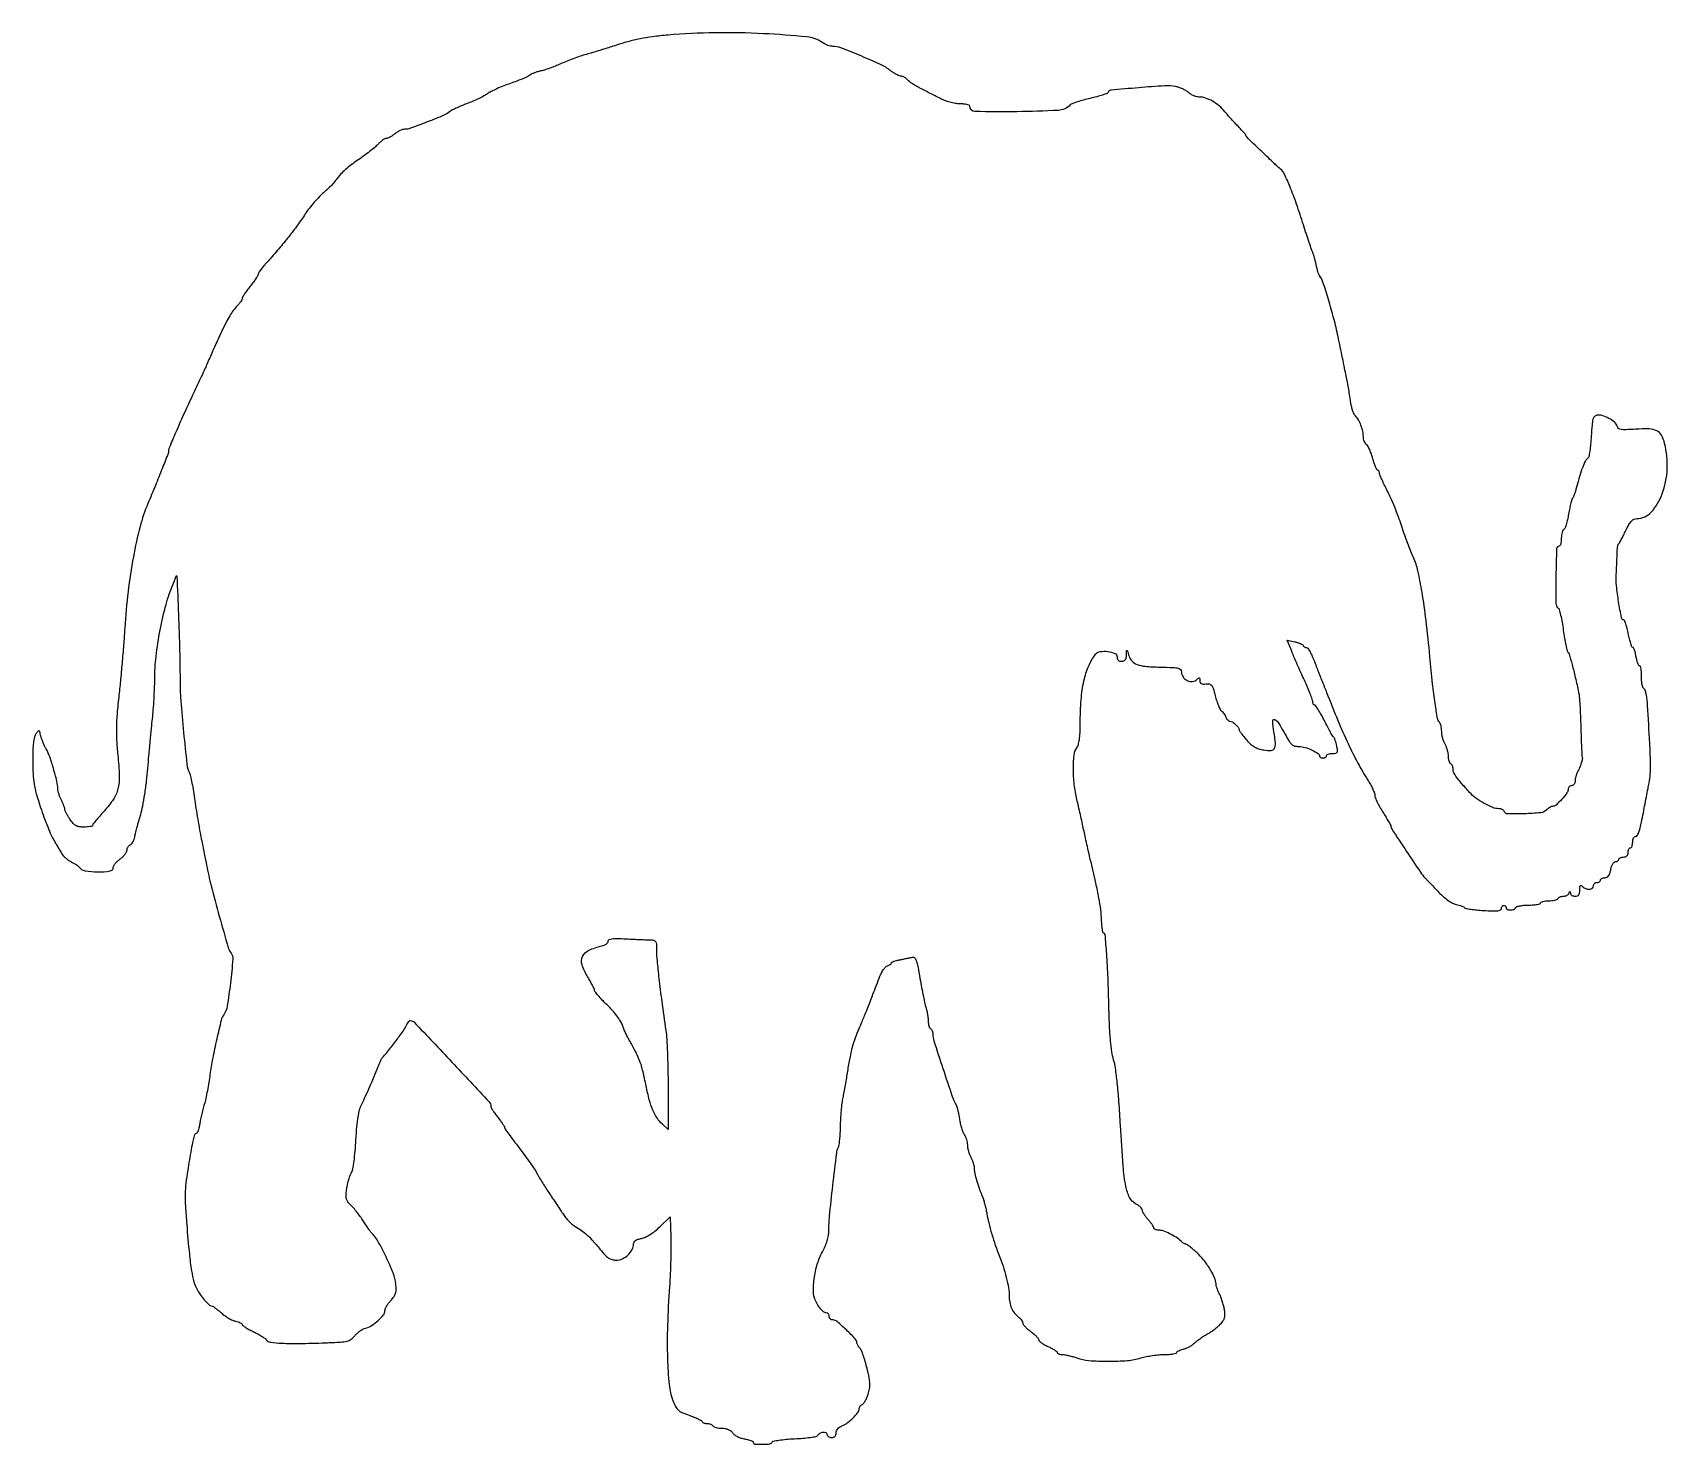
# Model space of a CAD drawing. Extents: x 0 to 710, y 0 to 613.
import ezdxf

# ---------------------------------------------------------------- set-up
doc = ezdxf.new("R2010")
doc.units = 0

msp = doc.modelspace()

# ---------------------------------------------------------------- linework, layer by layer
for points in [[(276, 611.901791, 0.009911), (269.235176, 611.180273, 0.018548), (263.804635, 610.286224, 0.018615), (258.468085, 608.994483, 0.010063), (252, 607.030192, -0.003128), (249.461836, 606.220761, -0.001731), (246.353125, 605.262561, -0.001726), (243.196566, 604.313458, -0.002779), (240.5, 603.529086, 0.01164), (237.822421, 602.6985, 0.00727), (234.724933, 601.60765, 0.007295), (231.70212, 600.443068, 0.01315), (229.26573, 599.388113, -0.012256), (227.0223, 598.411942, -0.01042), (224.609718, 597.489863, -0.010551), (222.377644, 596.742429, -0.028949), (220.76573, 596.340883, 0.024325), (219.405404, 596.015333, 0.02123), (218.018683, 595.546547, 0.021778), (216.800752, 595.014306, 0.057335), (216, 594.500951, -0.062497), (215.030685, 593.893512, -0.008942), (212.884375, 592.94253, -0.010045), (210.290063, 591.909008, -0.008423), (207.5, 590.91523, 0.012515), (204.6, 589.855473, 0.011525), (201.675, 588.624194, 0.011606), (199.1193, 587.406324, 0.036967), (197.5, 586.431683, -0.03029), (195.93869, 585.463342, -0.011016), (193.61875, 584.277419, -0.010876), (191.017122, 583.088112, -0.012759), (188.5, 582.07834, 0.009766), (186.092914, 581.129398, 0.011035), (183.821875, 580.123045, 0.010329), (181.933101, 579.18761, 0.057739), (181, 578.5549, -0.079868), (178.583425, 577.06726, -0.005956), (171.378595, 574.185373, -0.005667), (164.081128, 571.461424, -0.086697), (161.439989, 571, 0.083998), (160.642671, 570.865103, 0.028076), (159.545779, 570.4125, 0.027029), (158.365636, 569.76545, 0.027745), (157.272871, 569, -0.020694), (156.212073, 568.234434, -0.022992), (155.127362, 567.5875, -0.023138), (154.160083, 567.12557, -0.100149), (153.539455, 567, 0.128892), (152.927757, 566.83965, 0.027048), (151.986291, 566.24041, 0.026685), (150.939823, 565.404052, 0.022505), (149.924314, 564.414161, -0.03053), (148.56791, 563.13375, -0.00861), (146.302767, 561.308279, -0.008645), (143.666314, 559.329638, -0.009024), (141, 557.472124, 0.016641), (138.364885, 555.576085, 0.015928), (135.821875, 553.48219, 0.01609), (133.698325, 551.492479, 0.053589), (132.5, 550.006588, -0.031793), (131.443779, 548.573552, -0.013858), (129.873068, 546.805784, -0.013648), (128.095163, 545.013781, -0.017707), (126.365763, 543.476535, 0.028229), (124.510157, 541.755895, 0.013674), (122.328526, 539.363393, 0.013514), (120.185748, 536.740309, 0.018925), (118.427504, 534.277909, -0.011836), (115.048294, 529.400629, -0.009628), (111.207027, 524.335458, -0.009094), (106.935564, 519.120624, -0.007825), (102.261649, 513.792841, 0.00887), (100.628979, 511.923903, 0.012644), (99.251859, 510.203415, 0.008627), (98.174804, 508.733811, 0.155026), (98, 508.183572, -0.137183), (97.846402, 507.634276, -0.009414), (96.974726, 506.256679, -0.012875), (95.846697, 504.63834, -0.00929), (94.509706, 502.890731, 0.009503), (93.172053, 501.140713, 0.013066), (92.041835, 499.51496, 0.009747), (91.170273, 498.130557, 0.13379), (91.009706, 497.564451, -0.123496), (90.879181, 497.066025, -0.02192), (90.374491, 496.234862, -0.02254), (89.680572, 495.292291, -0.018629), (88.860903, 494.351938, 0.026211), (87.112672, 492.283841, 0.025828), (85.581192, 490.034313, 0.019666), (83.979762, 487.149391, 0.007438), (81.963264, 483.001969, 0.001748), (80.541284, 479.935306, 0.002456), (79.295365, 477.188046, 0.001726), (77.789639, 473.792706, 0.000434), (75.360215, 468.25, -0.004331), (74.457101, 466.232472, -0.001086), (72.948453, 462.957812, -0.001109), (71.206823, 459.220703, -0.001117), (69.452637, 455.5, 0.003846), (65.553504, 447.111368, 0.005146), (62.153656, 439.438841, 0.00228), (59.301098, 432.734297, 0.099756), (59, 431.240136, -0.093083), (58.811915, 430.238586, -0.000974), (56.212756, 423.600698, -0.003255), (53.277603, 416.287536, -0.002658), (50.044626, 408.5, 0.036157), (46.659533, 398.504209, 0.017585), (43.728446, 385.339947, 0.016233), (41.435436, 370.315708, 0.014231), (39.999729, 354.5, -0.003964), (39.548103, 348.058527, -0.002199), (38.90021, 340.20625, -0.002192), (38.174199, 332.259364, -0.003536), (37.478504, 325.5, 0.006056), (36.661044, 317.144308, 0.016553), (36.350747, 311.217532, 0.01928), (36.455309, 305.814826, 0.011161), (36.976022, 299.338376, -0.01695), (37.606487, 290.169665, -0.06857), (37.036383, 284.608927, -0.087422), (35.063327, 280.112339, -0.038294), (31.036406, 274.971049, 0.006223), (29.117194, 272.820208, 0.009263), (27.496704, 270.886808, 0.004949), (26.184207, 269.227266, 0.161043), (26.015428, 268.75, -0.317896), (25.799732, 268.45796, -0.031059), (24.902969, 268.22232, -0.030356), (23.688484, 268.05839, -0.018826), (22.25, 268.006833, -0.035778), (20.197431, 268.157654, -0.090115), (18.782097, 268.633944, -0.086375), (17.58963, 269.591724, -0.031031), (16.25, 271.318713, -0.013869), (15.388518, 272.662828, -0.016897), (14.660937, 273.968335, -0.015547), (14.126414, 275.093323, -0.103484), (14, 275.697573, 0.075758), (13.910248, 276.286532, 0.015027), (13.561185, 277.297344, 0.015594), (13.078028, 278.460341, 0.01395), (12.506161, 279.635693, -0.023256), (11.929582, 280.87901, -0.019457), (11.432394, 282.24611, -0.019897), (11.07598, 283.53336, -0.049648), (10.948515, 284.5, 0.051359), (10.485024, 287.924682, 0.011731), (8.976502, 293.581444, 0.011212), (7.216172, 299.143868, 0.060251), (5.839056, 302, -0.027371), (5.174773, 303.174031, -0.015944), (4.502503, 304.64652, -0.015912), (3.9215, 306.168885, -0.02583), (3.537473, 307.498792, 0.008164), (3.060403, 309.400466, 0.214517), (2.735373, 309.798518, 0.346552), (2.326345, 309.713991, 0.017112), (1.418505, 308.557662, 0.099666), (0.762704, 307.137834, 0.028647), (0.335001, 304.743149, 0.021488), (0.077931, 301.389028, 0.008381), (0, 296.740189, 0.012206), (0.140247, 290.99612, 0.029701), (0.597666, 286.785334, 0.028108), (1.567408, 282.524684, 0.009938), (3.416865, 276.543141, 0.008096), (4.896242, 272.306329, 0.008038), (6.515385, 268.109457, 0.007926), (8.047765, 264.486348, 0.030804), (9.166865, 262.323938, -0.001242), (10.140702, 260.687009, -0.001131), (11.137409, 258.993399, -0.001131), (12.021631, 257.475259, -0.003664), (12.598783, 256.462116, 0.059684), (13.224761, 255.603055, 0.027111), (14.227032, 254.635747, 0.026375), (15.407468, 253.718276, 0.032709), (16.598783, 253, -0.01174), (17.751343, 252.369376, -0.013657), (18.815296, 251.714945, -0.012702), (19.681538, 251.117013, -0.07581), (20.070309, 250.731729, 0.192051), (22.755163, 249.075486, 0.041097), (28.316235, 248.567395, 0.041429), (33.598992, 248.958207, 0.36904), (35, 250.597871, -0.14253), (35.192363, 251.258978, -0.033487), (35.88125, 252.197374, -0.031848), (36.851633, 253.210447, -0.026657), (38, 254.158121, 0.03361), (39.148055, 255.13266, 0.036743), (40.11875, 256.225411, 0.039617), (40.796284, 257.273966, 0.124253), (41, 258.08107, -0.073919), (41.102748, 258.772281, -0.064297), (41.403861, 259.440168, -0.066863), (41.849181, 259.984703, -0.096639), (42.374846, 260.3136, 0.12515), (42.941363, 260.714132, 0.046635), (43.506546, 261.517341, 0.042547), (43.985857, 262.549001, 0.03974), (44.296808, 263.670589, -0.013884), (44.637386, 265.202414, -0.003326), (45.290125, 267.725111, -0.003415), (46.078914, 270.612528, -0.003376), (46.910018, 273.5, 0.024539), (47.776254, 277.07161, 0.008664), (48.675566, 282.2625, 0.008576), (49.468271, 288.009571, 0.009965), (50.019074, 293.5, -0.001823), (50.489282, 299.104474, -0.001417), (51.040306, 305.198019, -0.001432), (51.586474, 310.876924, -0.003468), (52.031019, 315.067725, 0.008807), (52.402601, 318.967175, 0.005212), (52.715362, 323.630621, 0.005214), (52.930511, 328.292813, 0.008922), (53, 332.186735, -0.029239), (53.582712, 342.142981, -0.018595), (55.365383, 353.619025, -0.018691), (57.950746, 364.727313, -0.034287), (61.000745, 373.5, 0.008277), (61.357093, 374.375383, 0.006154), (61.722529, 375.352969, 0.006222), (62.04451, 376.283933, 0.013986), (62.260035, 376.999469, -0.857165), (62.635626, 376.957577, -0.000856), (63.306137, 360.504447, -0.002955), (63.835639, 344.51671, -0.006972), (63.9937, 332.589693, 0.018393), (64.344102, 322.884609, 0.00665), (65.531658, 309.137366, 0.003574), (67.00998, 295.324335, 0.081455), (68.09445, 291.5, -0.055274), (68.534039, 290.210031, -0.006095), (69.172858, 287.15, -0.007379), (69.837156, 283.475591, -0.005906), (70.447315, 279.5, 0.003992), (71.101867, 275.123474, 0.002849), (71.901615, 270.234375, 0.002876), (72.717498, 265.581695, 0.006146), (73.412411, 262, -0.000544), (74.048222, 258.908594, -0.000547), (74.676056, 255.821875, -0.000533), (75.21756, 253.129841, -0.002201), (75.53614, 251.5, 0.015577), (77.543527, 242.514007, 0.005049), (81.058817, 229.354348, 0.001837), (84.920684, 215.656649, 0.10345), (86.14721, 213.327183, -0.197224), (86.952412, 210.736678, -0.007253), (85.879159, 200.312207, -0.009811), (84.482947, 190.16373, -0.115661), (82.991326, 186.5, 0.092849), (81.890827, 184.111581, 0.004935), (79.918316, 175.935592, 0.008606), (78.113924, 167.45549, 0.016583), (77.012731, 160.600414, -0.008754), (76.522206, 157.208523, -0.006781), (75.873481, 153.532783, -0.006862), (75.174286, 150.118183, -0.016367), (74.537805, 147.609083, 0.007677), (73.930602, 145.378748, 0.00571), (73.326366, 142.899231, 0.005773), (72.810043, 140.546868, 0.013), (72.485813, 138.75, -0.020597), (72.203928, 137.313063, -0.031643), (71.831604, 136.101562, -0.032708), (71.428779, 135.215803, -0.276377), (71.068186, 135, 0.320862), (70.3704, 134.500823, 0.02467), (69.697086, 132.155141, 0.014506), (68.841031, 127.957684, 0.001912), (67.318562, 119, 0.013351), (66.538834, 113.378709, 0.023309), (66.235644, 108.686165, 0.019029), (66.342468, 103.383104, 0.006053), (66.89757, 95.5, 0.003355), (68.05112, 82.589834, 0.016363), (68.991827, 75.312191, 0.029159), (70.054504, 70.550419, 0.058546), (71.534011, 67, 0.028687), (73.143938, 64.483571, 0.0293), (75.020847, 62.186563, 0.027273), (76.820368, 60.432543, 0.181469), (77.972901, 60, -0.151535), (78.376887, 59.874687, -0.00932), (79.41354, 59.134294, -0.013166), (80.627657, 58.18191, -0.009331), (81.940732, 57.052914, 0.028147), (83.415696, 55.87825, 0.022826), (85.117781, 54.785776, 0.023396), (86.784078, 53.922104, 0.053854), (88.120841, 53.473459, -0.025234), (89.223706, 53.172193, -0.036872), (90.154247, 52.788788, -0.040914), (90.819906, 52.384032, -0.240136), (91, 52.030672, 0.239266), (91.213001, 51.61104, 0.015201), (92.386106, 50.806767, 0.019652), (93.910578, 49.910905, 0.013147), (95.718659, 49.002222, -0.014546), (97.600766, 48.049733, -0.016262), (99.354169, 47.022131, -0.015726), (100.783904, 46.056378, -0.07843), (101.468659, 45.37617, 0.205442), (103.208215, 44.349069, 0.019613), (108.228696, 43.901606, 0.016847), (115.705391, 43.782118, 0.004972), (127.160037, 44.098989, 0.004768), (133.760783, 44.410349, 0.044422), (136.579266, 44.823228, 0.098959), (138.326534, 45.627772, 0.069016), (139.894221, 47.137622, -0.041091), (140.875885, 48.194521, -0.03102), (142.110393, 49.189009, -0.031738), (143.39658, 49.982285, -0.060899), (144.526005, 50.417171, 0.080652), (147.14584, 51.546066, 0.040873), (150.013687, 53.724025, 0.039259), (152.342822, 56.169181, 0.172332), (153, 58.019275, -0.101935), (153.172566, 58.856936, -0.029714), (153.766915, 60.039419, -0.028523), (154.611558, 61.322487, -0.027054), (155.610773, 62.525025, 0.033231), (156.958242, 64.188014, 0.080409), (157.649914, 65.60516, 0.075215), (157.884014, 67.225989, 0.026389), (157.743817, 69.580491, 0.065007), (156.552693, 74.404546, 0.018748), (153.489007, 81.465201, 0.018457), (149.924221, 88.249542, 0.070885), (147, 92, -0.048612), (146.682137, 92.372347, -0.002505), (145.78238, 93.675, -0.003964), (144.731208, 95.239783, -0.002865), (143.583324, 97, 0.013103), (142.292942, 98.892866, 0.010558), (140.811345, 100.85945, 0.010706), (139.365159, 102.618163, 0.026768), (138.216272, 103.819405, -0.039124), (136.912177, 105.252108, -0.098335), (136.282815, 106.509112, -0.080693), (136.115966, 108.060789, -0.020577), (136.356821, 110.586639, -0.019454), (136.693536, 112.489727, -0.015104), (137.202139, 114.530668, -0.015353), (137.793277, 116.407474, -0.035279), (138.378405, 117.767234, 0.071574), (138.994273, 119.542114, 0.012854), (139.572132, 123.004281, 0.01287), (140.066528, 127.324696, 0.008765), (140.415793, 132.258765, -0.007748), (140.811481, 138.01477, -0.019251), (141.327948, 142.205258, -0.026174), (142.010976, 145.356263, -0.050745), (142.935091, 147.758765, 0.008959), (144.588084, 151.174742, 0.005158), (146.462266, 155.344077, 0.005014), (148.345451, 159.77217, 0.005917), (150.035314, 164, -0.008343), (150.593431, 165.376914, -0.010819), (151.153107, 166.61875, -0.008685), (151.658622, 167.632864, -0.09006), (151.943226, 168, 0.042912), (153.717195, 169.891673, 0.005398), (157.145799, 174.339313, 0.005712), (160.469427, 178.854814, 0.037581), (161.931223, 181.25, -0.018723), (162.520809, 182.303349, -0.026298), (163.129293, 183.192187, -0.024885), (163.685115, 183.848549, -0.207501), (164.034342, 184, -0.206182), (165.755673, 183.258672, -0.000674), (182.051177, 165.979877, -0.000715), (198.261291, 148.695663, -0.190223), (199, 146.824235, 0.126077), (199.153795, 146.224006, 0.01367), (199.88125, 144.97959, 0.016074), (200.851107, 143.526319, 0.012307), (202, 142, -0.008071), (203.149305, 140.499753, -0.011449), (204.11875, 139.1264, -0.007669), (204.87877, 137.9573, -0.141203), (205, 137.536583, 0.153541), (205.14488, 137.075909, 0.002137), (206.849187, 134.656416, 0.005754), (208.882377, 131.864678, 0.003729), (211.295106, 128.680487, -0.004791), (213.796109, 125.365188, -0.005596), (216.104926, 122.168643, -0.004985), (217.998316, 119.426843, -0.033596), (218.829024, 118, 0.017798), (219.542984, 116.679493, 0.004529), (220.795534, 114.591356, 0.004611), (222.270381, 112.231508, 0.004655), (223.783918, 109.906745, 0.000019), (225.407257, 107.463576, 0.000014), (227.214614, 104.743835, 0.000014), (228.930478, 102.162079, 0.00003), (230.244556, 100.18524, 0.025465), (231.497476, 98.494133, 0.021151), (232.992311, 96.826652, 0.021667), (234.495055, 95.41454, 0.052598), (235.744556, 94.548867, -0.028975), (238.403, 92.886892, -0.03199), (240.760267, 90.978271, -0.025488), (243.248618, 88.438944, -0.010384), (246.378071, 84.75, 0.01608), (248.548486, 82.249842, 0.059724), (250.135466, 80.901116, 0.086107), (251.67061, 80.227821, 0.060457), (253.547882, 80, 0.110213), (256.144105, 80.579314, 0.079346), (258.607215, 82.255183, 0.080863), (260.385298, 84.576651, 0.123686), (261, 87.023568, -0.131995), (261.220187, 87.843108, -0.109749), (261.833025, 88.509484, -0.075088), (262.889983, 89.031455, -0.030852), (264.444047, 89.423525, 0.062117), (266.174065, 89.976784, 0.032382), (268.166056, 91.060719, 0.028994), (270.276154, 92.57049, 0.023034), (272.373573, 94.429019), (276.859052, 98.788406), (277.179526, 90.144203, -0.011282), (277.240709, 85.923311, -0.004684), (277.141263, 80.220485, -0.004631), (276.920789, 74.110079, -0.005963), (276.599241, 68.5, 0.009347), (275.744885, 51.59173, 0.015376), (275.729944, 37.272976, 0.017176), (276.458046, 25.921507, 0.06597), (278.068732, 19.04712, 0.027286), (279.230664, 16.42028, 0.090782), (280.37146, 14.926108, 0.081033), (282.03862, 13.843509, 0.018994), (285.145076, 12.616294, -0.011585), (287.220743, 11.831641, -0.016435), (289.024908, 11.031453, -0.012482), (290.459944, 10.292936, -0.177641), (290.833333, 9.866294, 0.149795), (291.093785, 9.53394, 0.058114), (291.614435, 9.254474, 0.050731), (292.288918, 9.064059, 0.043472), (293.024316, 9, -0.04887), (293.780745, 8.92589, -0.047176), (294.517829, 8.70625, -0.050954), (295.129387, 8.383416, -0.107838), (295.5, 8, 0.154201), (295.948198, 7.613802, 0.03761), (296.882427, 7.29375, 0.03501), (298.06017, 7.073497, 0.028729), (299.338258, 7, -0.04426), (300.812546, 6.869241, -0.057979), (302.106354, 6.479274, -0.06338), (303.183818, 5.840467, -0.071249), (304.019131, 4.973458, 0.08168), (304.849689, 4.146419, 0.038509), (306.149019, 3.361731, 0.036551), (307.681533, 2.725963, 0.040424), (309.23989, 2.345649, -0.02126), (310.68064, 2.051978, -0.032482), (311.895468, 1.664799, -0.034059), (312.780404, 1.246494, -0.271688), (313, 0.872192, 0.39003), (313.679783, 0.133311, 0.024075), (316.928638, 0.019146, 0.024074), (320.221738, 0.220784, 0.291123), (321.166667, 0.978492, -0.271004), (321.636452, 1.384883, -0.009008), (324.166511, 1.808408, -0.014876), (327.279761, 2.177777, -0.009539), (330.910817, 2.429683, 0.008333), (334.559808, 2.673991, 0.012532), (337.730279, 3.019603, 0.007394), (340.342945, 3.410275, 0.206158), (340.910817, 3.774132, -0.105054), (341.974853, 4.799953, -0.097695), (343.391607, 5.338085, -0.14764), (344.527604, 5.195418, -0.296427), (345, 4.468615, 0.135114), (345.154154, 3.908572, 0.100388), (345.5875, 3.431406, 0.086919), (346.235706, 3.11027, 0.071767), (347, 3, 0.072364), (347.87698, 3.127592, 0.126314), (348.503056, 3.503094, 0.125189), (348.87434, 4.136532, 0.070387), (349, 5.024751, -0.096412), (349.175541, 5.92666, -0.080032), (349.682568, 6.764545, -0.071377), (350.489027, 7.478136, -0.054691), (351.538309, 8.014565, 0.071671), (353.838133, 9.290201, 0.035032), (356.365516, 11.504886, 0.03242), (358.443338, 13.891252, 0.16435), (359, 15.539034, -0.093894), (359.097406, 16.053165, -0.066813), (359.383306, 16.566808, -0.064798), (359.806042, 17.002117, -0.076204), (360.304871, 17.286748, 0.139666), (360.891496, 17.727123, 0.029726), (361.608635, 18.798463, 0.028926), (362.316946, 20.183889, 0.024006), (362.910847, 21.729864, 0.035619), (363.520782, 24.143052, 0.055031), (363.663374, 26.28716, 0.038851), (363.345861, 28.8939, 0.009698), (362.416031, 33.086127, 0.011591), (361.632462, 36.021691, 0.014401), (360.762833, 38.710344, 0.012713), (359.918582, 40.906208, 0.097457), (359.310055, 41.821429, -0.032133), (358.80871, 42.39671, -0.032066), (358.384829, 43.031879, -0.033809), (358.08935, 43.633131, -0.097604), (358, 44.086486, 0.192054), (357.324452, 45.780359, 0.012099), (353.463485, 49.658559, 0.012467), (349.424768, 53.335146, 0.180308), (347.641042, 54, -0.090231), (347.014526, 54.113991, -0.095432), (346.482056, 54.440625, -0.099717), (346.125785, 54.927729, -0.108604), (346, 55.5, 0.069717), (345.919674, 56.073289, 0.085667), (345.685268, 56.559375, 0.100075), (345.337148, 56.884373, 0.138775), (344.928571, 57, -0.146558), (343.841711, 57.325569, -0.060033), (342.653714, 58.330292, -0.045158), (341.403679, 59.945569, -0.02312), (340.124752, 62.168286, -0.114179), (339.133825, 66.073144, -0.039102), (339.468653, 71.939346, -0.038435), (340.817765, 78.207129, -0.051816), (343.034804, 83.56433, 0.02306), (344.211019, 86.000454, 0.026041), (345.105676, 88.439033, 0.028252), (345.670554, 90.717012, 0.048859), (345.843732, 92.659006, -0.027063), (346.131243, 98.985835, -0.003566), (347.561709, 112.346867, -0.001548), (349.227305, 126.531891, -0.091385), (349.996854, 129, 0.08684), (350.311653, 129.978482, 0.009916), (350.58612, 132.289966, 0.011737), (350.795143, 135.075993, 0.009306), (350.89416, 138.093502, -0.010559), (351.00955, 141.360088, -0.008268), (351.268121, 144.897697, -0.008373), (351.618455, 148.182778, -0.020202), (352.015876, 150.593502, 0.004718), (352.47653, 152.93383, 0.002216), (353.030182, 155.968091, 0.002195), (353.582336, 159.152998, 0.003085), (354.044997, 162, -0.009586), (355.06357, 167.79123, -0.016804), (356.158087, 172.532446, -0.019502), (357.427967, 176.6452, -0.021693), (358.975927, 180.5, 0.008479), (360.423444, 183.846204, 0.003471), (362.279893, 188.435719, 0.002696), (364.623951, 194.442805, 0.0012), (367.651481, 202.383562, -0.025735), (368.489304, 204.293901, -0.031487), (369.471148, 205.978423, -0.033114), (370.453661, 207.252566, -0.145611), (371.25, 207.750193, 0.038526), (371.919798, 207.991918, 0.04975), (372.485937, 208.318159, 0.058814), (372.876795, 208.674823, 0.180321), (373, 209.00534, -0.280012), (373.205256, 209.343116, -0.02822), (374.101562, 209.745849, -0.028881), (375.312988, 210.131393, -0.018744), (376.75, 210.442027, 0.004229), (378.304092, 210.731034, 0.004073), (379.87262, 211.049757, 0.004031), (381.250023, 211.352971, 0.014788), (382.114238, 211.577616, -0.288007), (383.015599, 211.3214, -0.098262), (383.742785, 210.100298, -0.036884), (384.450413, 207.518227, -0.005649), (385.417955, 202.274299, 0.003727), (386.134189, 198.307008, 0.00408), (386.889119, 194.469095, 0.00382), (387.586562, 191.197288, 0.020313), (388.053716, 189.429002, -0.019835), (388.416252, 188.062013, -0.013702), (388.722029, 186.490489, -0.013838), (388.933014, 184.961179, -0.027362), (389, 183.738019, 0.035139), (389.073757, 182.68981, 0.039781), (389.29375, 181.706107, 0.043601), (389.615118, 180.916865, 0.136689), (390, 180.5, -0.110802), (390.383531, 180.124905, -0.050385), (390.70625, 179.497579, -0.046466), (390.925917, 178.738186, -0.047214), (391, 177.955382, 0.07792), (391.416663, 175.297963, 0.001803), (395.364783, 163.16748, 0.00256), (399.308698, 151.399804, 0.049367), (400.903132, 147.896974, -0.056435), (401.308213, 146.972713, -0.012882), (401.77193, 145.326351, -0.013168), (402.210075, 143.389308, -0.01248), (402.554444, 141.396974, 0.018983), (402.930611, 139.377496, 0.018086), (403.463859, 137.359062, 0.018372), (404.064572, 135.612096, 0.059185), (404.637757, 134.527494, -0.048281), (405.160301, 133.588713, -0.029063), (405.601651, 132.39196, -0.028925), (405.904726, 131.139232, -0.044304), (406.006161, 130.027494, 0.04483), (406.11445, 128.854252, 0.022429), (406.449327, 127.401061, 0.02207), (406.933603, 125.917238, 0.03029), (407.506161, 124.635693, -0.025531), (408.078059, 123.387632, -0.021091), (408.561185, 122.006272, -0.0216), (408.896481, 120.699026, -0.052018), (409, 119.706691, 0.054428), (409.219931, 117.69229, 0.016387), (409.984235, 114.70236, 0.015348), (411.11726, 111.210181, 0.01208), (412.55026, 107.5, -0.02409), (413.07661, 106.033393, -0.010767), (413.6333, 104.059375, -0.01063), (414.133613, 101.942424, -0.014183), (414.492006, 100, 0.023073), (415.259771, 96.216969, 0.010153), (416.606184, 91.288301, 0.010158), (418.209066, 86.237396, 0.01622), (419.804251, 82, -0.019835), (421.485799, 77.433361, -0.016705), (422.9088, 72.479985, -0.016897), (423.897863, 67.896916, -0.047796), (424.169713, 64.638528, 0.044866), (424.397964, 61.695063, 0.06037), (425.155716, 59.133899, 0.064892), (426.445957, 56.970926, 0.064467), (428.25, 55.205474, -0.038669), (428.921644, 54.612666, -0.038664), (429.494024, 53.923483, -0.041482), (429.894821, 53.243907, -0.107128), (430.027529, 52.693296, 0.158072), (430.241421, 52.082057, 0.026113), (431.058923, 51.116156, 0.026466), (432.178922, 50.044625, 0.020653), (433.5, 49, -0.019001), (434.821196, 47.962351, -0.024856), (435.941077, 46.911801, -0.023831), (436.765129, 45.972203, -0.163242), (436.972471, 45.401874, 0.20409), (437.214868, 44.870134, 0.029027), (438.166913, 44.096472, 0.029149), (439.465996, 43.270971, 0.021044), (441, 42.5, -0.016465), (442.532448, 41.747306, -0.023993), (443.825, 40.976966, -0.021267), (444.794704, 40.272956, -0.228955), (445, 39.848126, 0.234841), (445.162166, 39.5219, 0.070575), (445.660937, 39.244714, 0.054114), (446.388279, 39.052628, 0.035862), (447.25, 38.984944, -0.041571), (448.384772, 38.882782, -0.014004), (450.014063, 38.551001, -0.013821), (451.803521, 38.0816, -0.015404), (453.5, 37.528836, 0.067117), (458.753819, 36.399381, 0.019272), (467.086348, 36.072713, 0.019817), (475.536665, 36.402311, 0.054033), (481.408931, 37.510824, -0.023812), (483.674631, 38.081928, -0.013758), (486.444802, 38.562555, -0.01373), (489.257481, 38.89263, -0.022344), (491.658931, 39, 0.015401), (493.706461, 39.063082, 0.025201), (495.431061, 39.257031, 0.022671), (496.734159, 39.531668, 0.341895), (497, 39.875, -0.227736), (497.180312, 40.250348, -0.047618), (497.807813, 40.661434, -0.041141), (498.696786, 41.039977, -0.028691), (499.75, 41.3235, 0.048282), (500.983541, 41.707904, 0.025614), (502.426562, 42.4046, 0.025244), (503.841783, 43.275184, 0.035543), (505, 44.1985, -0.019856), (506.161867, 45.185847, -0.01242), (507.59405, 46.251791, -0.012462), (509.059547, 47.233171, -0.022106), (510.32017, 47.956533, 0.026513), (511.582614, 48.695797, 0.014402), (513.055044, 49.728339, 0.014313), (514.496413, 50.867903, 0.021949), (515.67014, 51.942867, 0.035716), (516.940339, 53.408761, 0.082013), (517.611319, 54.700951, 0.079834), (517.841071, 56.162268, 0.032499), (517.703186, 58.17625, 0.024965), (517.397099, 59.827815, 0.015393), (516.881408, 61.735936, 0.015427), (516.253677, 63.595296, 0.026581), (515.603215, 65.093555, -0.015508), (514.989522, 66.425611, -0.016338), (514.470945, 67.770442, -0.01618), (514.100505, 68.955332, -0.067767), (514, 69.693476, 0.109815), (513.41076, 72.343989, 0.028661), (511.327344, 76.205099, 0.029565), (508.574212, 80.133877, 0.042205), (505.658402, 83.23438, 0.007361), (504.015853, 84.666328, 0.010701), (502.5222, 85.876374, 0.006539), (501.244816, 86.840223, 0.153773), (500.821429, 86.98438, -0.109062), (500.474144, 87.069469, -0.02564), (499.948638, 87.362599, -0.025218), (499.365829, 87.770379, -0.022459), (498.803114, 88.25, 0.046986), (496.684772, 89.883412, 0.026979), (493.866348, 91.45626, 0.026181), (491.057687, 92.652738, 0.087815), (489.095708, 93, -0.043314), (488.293425, 93.069632, -0.063046), (487.615614, 93.278615, -0.08269), (487.156682, 93.585897, -0.206823), (487, 93.948478, 0.132072), (486.859976, 94.469338, 0.018953), (486.265625, 95.410744, 0.020427), (485.457269, 96.49216, 0.016167), (484.5, 97.594501, -0.022418), (483.543036, 98.724717, -0.025516), (482.734375, 99.889829, -0.025912), (482.157263, 100.936508, -0.113505), (482, 101.620343, 0.156421), (481.803285, 102.233755, 0.044665), (481.14368, 103.001273, 0.040277), (480.200604, 103.781357, 0.033345), (479.084868, 104.456113, -0.162117), (476.471947, 107.139416, -0.064995), (474.835537, 112.063168, -0.029124), (473.671042, 120.778626, -0.004311), (472.500221, 138.5, 0.003995), (471.82655, 148.795603, 0.007682), (471.094094, 157.032217, 0.008669), (470.323632, 163.347744, 0.038446), (469.523829, 167, -0.035445), (468.741048, 170.474748, -0.015156), (468.168765, 175.20466, -0.011722), (467.756757, 181.376758, -0.005263), (467.491142, 189.5, 0.004143), (467.091921, 202.607942, 0.008321), (466.518972, 212.944044, 0.003089), (465.860898, 221.342708, 0.385946), (465.145919, 222.008458, -0.354746), (464.881196, 222.229127, -0.011343), (464.62637, 223.701009, -0.017265), (464.413502, 225.556624, -0.010534), (464.284278, 227.758458, 0.022172), (463.925766, 232.126617, 0.014352), (463.143039, 237.138289, 0.009585), (461.764439, 243.842595, 0.002873), (459.410581, 254, -0.002133), (458.720224, 256.959112, -0.001257), (457.919418, 260.5, -0.001258), (457.137263, 264.041115, -0.002153), (456.504849, 267, 0.002291), (455.871582, 269.958878, 0.001338), (455.086778, 273.5, 0.001338), (454.282124, 277.040879, 0.002268), (453.587193, 280, -0.031261), (452.457597, 286.475669, -0.026939), (452.0686, 293.373633, -0.024977), (452.356488, 299.433127, -0.13841), (453.531803, 302.44113, 0.094755), (454.202797, 303.800177, 0.032234), (454.653501, 305.965427, 0.024325), (454.928075, 308.937032, 0.010296), (455.019809, 312.94113, -0.018192), (455.422295, 323.337468, -0.035827), (456.630471, 331.514101, -0.045287), (458.688328, 337.964233, -0.068257), (461.695355, 343.030582, -0.18619), (463.718294, 344.217709, -0.071111), (467.039206, 344.285914, -0.077483), (470.006301, 343.445213, -0.292985), (471, 341.894965, 0.081017), (471.132049, 341.08536, 0.122862), (471.513857, 340.486871, 0.118397), (472.14417, 340.12368, 0.071884), (473, 340, 0.081097), (473.95043, 340.155174, 0.149721), (474.581417, 340.606511, 0.115878), (474.95064, 341.429049, 0.038542), (475.102088, 342.75, -0.002552), (475.183048, 344.666881, -0.514829), (475.320089, 344.755223, -0.222581), (475.497023, 344.567, -0.00139), (476.232154, 342.300888, 0.109523), (477.561306, 340.027637, 0.119235), (479.69101, 338.613425, 0.065932), (483.23952, 337.830481, 0.014406), (489.5, 337.475271, -0.003228), (495.462291, 337.270538, -0.042881), (497.641124, 336.993459, -0.158285), (498.61856, 336.425788, -0.184726), (499, 335.428571, 0.148006), (499.678888, 333.185362, 0.135766), (501.506905, 331.604062, 0.142539), (503.81589, 331.231189, 0.167113), (505.8, 332.2, -0.030336), (506.414246, 332.743913, -0.284472), (506.75, 332.780924, -0.260599), (506.95388, 332.493171, -0.026648), (507, 331.628434, 0.090196), (507.149204, 330.808055, 0.178758), (507.576145, 330.314931, 0.123162), (508.35481, 330.109174, 0.03371), (509.632716, 330.178434, -0.07094), (511.156163, 330.147805, -0.189241), (512.074478, 329.602562, -0.093052), (512.755107, 328.280262, -0.010391), (513.659461, 325, 0.016171), (514.287408, 322.820944, 0.019518), (515.02153, 320.821875, 0.018506), (515.757914, 319.20763, 0.111605), (516.338717, 318.5, -0.047388), (516.87871, 317.990926, -0.026338), (517.439297, 317.279687, -0.026048), (517.935401, 316.493196, -0.037941), (518.280586, 315.75, 0.051404), (518.613622, 315.080649, 0.055981), (519.068293, 314.514063, 0.063193), (519.569749, 314.127697, 0.133348), (520.040044, 314, -0.144337), (521.117998, 313.682202, -0.042647), (522.493561, 312.617636, -0.042436), (523.663326, 311.341925, -0.154103), (524.037547, 310.321429, 0.136186), (524.197782, 309.831984, 0.010123), (525.007722, 308.66654, 0.013451), (526.054297, 307.302575, 0.009789), (527.287547, 305.841262, 0.029793), (529.045518, 304.064594, 0.051163), (530.728553, 302.840349, 0.054089), (532.556467, 302.027184, 0.038028), (534.747798, 301.503737, 0.047978), (537.951302, 301.303015, 0.261559), (539.382797, 302.170781, 0.15322), (539.827324, 304.255311, 0.015395), (539.186834, 309.362421, -0.023339), (538.663775, 314.147454, -0.597074), (539.545585, 314.695985, -0.12873), (541.285609, 312.987998, -0.005926), (545.495269, 305.75, 0.044959), (546.404575, 304.434438, 0.08516), (547.382035, 303.600656, 0.086569), (548.570138, 303.14853, 0.047765), (550.121388, 303, -0.073976), (552.670565, 302.620769, -0.036998), (555.71736, 301.441387, -0.032494), (558.352205, 299.973596, -0.254697), (559, 298.784392, 0.184104), (559.114123, 298.484956, 0.090423), (559.440625, 298.230415, 0.070293), (559.92602, 298.057912, 0.05032), (560.5, 298, 0.064853), (561.073457, 298.074694, 0.082425), (561.559375, 298.29375, 0.098894), (561.884432, 298.618646, 0.148195), (562, 299, -0.231438), (562.18738, 299.383134, -0.072935), (562.757715, 299.70625, -0.055611), (563.591602, 299.926951, -0.036923), (564.579455, 300, 0.033694), (566.066588, 300.100329, 0.232282), (566.65698, 300.496652, 0.169024), (566.809468, 301.297096, 0.016753), (566.453823, 303.25, 0.01398), (566.13815, 304.531087, 0.017787), (565.772447, 305.692188, 0.015909), (565.406394, 306.628971, 0.12343), (565.124368, 307, -0.093421), (564.761737, 307.422526, -0.003168), (563.674749, 309.335938, -0.005874), (562.427228, 311.627447, -0.004052), (561.066266, 314.25, 0.008983), (559.691218, 316.836981, 0.013853), (558.401414, 319.017187, 0.008151), (557.261744, 320.763453, 0.249032), (556.816266, 321, -0.18264), (556.504684, 321.117743, -0.090869), (556.239778, 321.454208, -0.070773), (556.06029, 321.954583, -0.050819), (556, 322.546238, 0.086051), (555.832446, 323.512608, 0.007184), (554.939551, 325.901249, 0.009407), (553.772586, 328.732884, 0.007125), (552.38996, 331.796238, -0.00325), (550.867967, 335.099855, -0.002646), (549.279814, 338.656854, -0.002673), (547.852074, 341.948198, -0.006981), (546.871648, 344.333477), (544.963377, 349.166954), (548.231688, 348.461861, -0.021884), (549.507561, 348.127582, -0.028561), (550.63785, 347.705864, -0.028689), (551.509081, 347.261576, -0.17144), (551.833333, 346.878384, 0.102153), (552.047591, 346.541372, 0.066068), (552.411458, 346.253714, 0.062463), (552.862408, 346.056512, 0.068834), (553.333333, 345.985324, -0.248015), (553.904823, 345.674008, -0.019441), (554.836773, 344.143332, -0.022888), (555.842159, 342.125548, -0.015315), (556.813129, 339.735324, 0.001796), (557.777251, 337.16477, 0.001788), (558.761285, 334.597251, 0.00175), (559.63716, 332.359448, 0.007016), (560.196925, 331, -0.002395), (560.663112, 329.896885, -0.001666), (561.179452, 328.646875, -0.00168), (561.666958, 327.443919, -0.003473), (562.038209, 326.5, 0.006648), (566.919795, 314.316103, 0.011314), (571.364202, 304.28306, 0.013307), (575.627435, 295.811521, 0.018083), (579.946713, 288.422972, -0.015847), (581.115577, 286.443881, -0.018082), (582.103097, 284.478608, -0.017497), (582.816849, 282.764122, -0.090116), (583, 281.756183, 0.09609), (583.200744, 280.72126, 0.01566), (584.028125, 278.840809, 0.016758), (585.15999, 276.663126, 0.014065), (586.5, 274.432546, -0.004674), (587.841173, 272.29214, -0.006942), (588.971875, 270.390855, -0.003432), (589.893979, 268.764445, -0.127917), (590, 268.356812, 0.146456), (590.348881, 267.191282, 0.000826), (596.754137, 257.485666, 0.002206), (602.814981, 248.421944, 0.044699), (604.900883, 245.859069, -0.001983), (605.783904, 244.94574, -0.000433), (607.296921, 243.365584, -0.000451), (609.043899, 241.534615, -0.000433), (610.812038, 239.674898, 0.023386), (612.774773, 237.791634, 0.027161), (614.812941, 236.197799, 0.029677), (616.733537, 235.02022, 0.069385), (618.312038, 234.440198, -0.017382), (619.569295, 234.121376, -0.021677), (620.710411, 233.735028, -0.020568), (621.622378, 233.337647, -0.131587), (622, 233.01061, 0.202076), (622.478583, 232.699362, 0.007633), (624.629687, 232.346529, 0.012692), (627.243971, 232.026185, 0.008478), (630.25, 231.786428, 0.007066), (634.210416, 231.594186, 0.036357), (636.404639, 231.678292, 0.081734), (637.594334, 232.012806, 0.291237), (638, 232.650186, -0.072437), (638.075121, 233.165993, -0.087314), (638.29375, 233.603492, -0.100469), (638.618657, 233.895967, -0.133955), (639, 234, -0.099038), (639.381638, 233.923658, -0.097945), (639.70625, 233.70625, -0.097945), (639.923658, 233.381638, -0.099038), (640, 233, 0.313184), (640.507881, 232.268694, 0.092769), (641.924738, 232.022917, 0.083106), (643.445181, 232.298151, 0.229963), (644.185156, 233.055467, -0.241881), (644.608629, 233.469727, -0.026487), (645.970386, 233.812794, -0.027693), (647.738655, 234.059205, -0.018838), (649.768489, 234.151457, 0.016248), (651.773941, 234.232198, 0.026479), (653.463244, 234.44563, 0.024688), (654.731054, 234.73979, 0.335123), (655, 235.09599, -0.289296), (655.220667, 235.445458, -0.046897), (656.010789, 235.734447, -0.039437), (657.122347, 235.934512, -0.024817), (658.440983, 236, 0.026918), (659.803639, 236.073414, 0.033489), (661.052725, 236.29375, 0.035556), (662.04134, 236.613307, 0.159713), (662.5, 237, -0.107838), (662.870613, 237.383416, -0.050954), (663.482171, 237.70625, -0.047176), (664.219255, 237.92589, -0.04887), (664.975684, 238, 0.06204), (665.723587, 238.093159, 0.059794), (666.435812, 238.367188, 0.064716), (667.007335, 238.771753, 0.110959), (667.337719, 239.25, -0.009076), (667.617987, 239.909806, -0.295955), (667.757018, 240, -0.382689), (667.864758, 239.903389, -0.011437), (667.921053, 239.25, 0.152397), (668.103659, 238.772899, 0.090607), (668.564309, 238.367188, 0.075361), (669.229345, 238.093111, 0.060192), (670, 238, 0.077779), (670.95328, 238.149192, 0.15696), (671.564815, 238.5875, 0.121805), (671.899836, 239.390779, 0.038197), (672, 240.7, -0.016096), (672.043621, 242.054712, -0.153786), (672.25, 242.5875, -0.371337), (672.609036, 242.654669, -0.064899), (673.2, 242.2, 0.105375), (674.597428, 241.293564, 0.107376), (676.233314, 241.04379, 0.144593), (677.498333, 241.505004, 0.237835), (678, 242.5, -0.099038), (678.114514, 243.072457, -0.097945), (678.440625, 243.559375, -0.097945), (678.927543, 243.885486, -0.099038), (679.5, 244, 0.064853), (680.073457, 244.074694, 0.082425), (680.559375, 244.29375, 0.098894), (680.884432, 244.618646, 0.148195), (681, 245, -0.182185), (681.143858, 245.381709, -0.091006), (681.554808, 245.70625, -0.070923), (682.166018, 245.92613, -0.050975), (682.888709, 246, 0.114939), (683.796661, 246.211512, 0.121665), (684.495727, 246.800191, 0.081963), (685.025351, 247.855315, 0.029059), (685.434022, 249.5, -0.033062), (685.799435, 250.921896, -0.056345), (686.31052, 252.035653, -0.075152), (686.910143, 252.758028, -0.184027), (687.545313, 253, 0.066971), (688.101375, 253.074816, 0.083885), (688.572686, 253.29375, 0.099489), (688.887882, 253.618657, 0.143958), (689, 254, -0.191087), (689.151477, 254.381882, -0.088204), (689.5875, 254.70625, -0.068025), (690.234582, 254.926307, -0.048028), (691, 255, 0.072254), (691.873159, 255.126841, 0.124864), (692.5, 255.5, 0.124864), (692.873159, 256.126841, 0.072254), (693, 257, -0.048028), (693.073693, 257.765418, -0.068025), (693.29375, 258.4125, -0.088204), (693.618118, 258.848523, -0.191087), (694, 259, 0.226478), (694.382936, 259.182831, 0.074992), (694.70625, 259.734375, 0.057076), (694.926884, 260.542644, 0.038131), (695, 261.5, -0.048473), (695.096682, 262.494924, -0.077502), (695.387594, 263.295766, -0.102829), (695.831437, 263.814166, -0.165946), (696.375942, 264, 0.285411), (697.092448, 264.445268, 0.034643), (697.828229, 266.237999, 0.026185), (698.600006, 269.050203, 0.008655), (699.443372, 273.25, -0.001469), (700.165816, 277.136173, -0.001316), (700.937772, 281.163727, -0.001319), (701.64999, 284.776553, -0.004125), (702.155412, 287.200984, 0.040982), (702.659304, 291.000294, 0.017566), (702.735178, 296.122814, 0.008671), (702.425426, 304.343833, 0.001286), (701.470309, 320.915022, 0.016286), (701.236943, 323.424868, 0.022381), (700.853488, 325.658234, 0.020012), (700.391417, 327.432216, 0.182588), (699.912951, 328.053799, -0.173932), (699.463858, 328.617401, -0.03224), (699.112484, 329.917675, -0.031105), (698.884561, 331.567522, -0.023794), (698.834446, 333.388778, 0.017867), (698.806761, 335.15643, 0.029213), (698.642606, 336.645453, 0.029319), (698.38817, 337.747857, 0.332874), (698.0514, 338, -0.275798), (697.671989, 338.226511, -0.031104), (697.234489, 339.175, -0.030673), (696.82245, 340.46726, -0.019994), (696.5, 342, 0.017846), (696.184387, 343.532895, 0.027693), (695.793008, 344.825, 0.026341), (695.383961, 345.786696, 0.286463), (695.042207, 346, -0.309803), (694.684297, 346.245308, -0.013248), (694.143171, 347.7625, -0.018703), (693.588717, 349.700134, -0.011762), (693.079783, 352, 0.011875), (692.570303, 354.299856, 0.018873), (692.014183, 356.2375, 0.013469), (691.470961, 357.75302, 0.309251), (691.10983, 358, -0.359924), (690.117198, 358.820885, -0.007117), (688.892378, 365.764038, -0.015898), (687.988955, 372.751284, -0.037513), (687.874523, 378, 0.001859), (687.99148, 380.362093, 0.001479), (688.100695, 382.9125, 0.001495), (688.187846, 385.276519, 0.003758), (688.233257, 387, -0.015653), (688.302341, 388.37694, -0.020911), (688.456173, 389.61875, -0.018676), (688.66131, 390.618332, -0.160518), (688.899578, 391, 0.090771), (689.235122, 391.402146, 0.004666), (690.058001, 392.890745, 0.007298), (690.9986, 394.692835, 0.005221), (692, 396.734451, -0.01605), (693.366006, 399.373305, -0.05897), (694.468183, 400.892714, -0.097317), (695.566176, 401.695632, -0.108105), (696.845708, 401.984451, 0.211491), (703.071887, 404.790833, 0.094555), (707.804884, 412.652064, 0.07691), (709.992475, 423.450946, 0.073388), (708.873034, 434.589946, 0.062932), (707.476505, 438.165336, 0.156044), (705.467934, 440.086404, 0.107786), (702.196299, 440.882863, 0.022039), (696.208589, 440.762992, -0.006618), (691.967867, 440.547153, -0.049117), (689.952901, 440.669282, -0.125953), (688.870806, 441.138667, -0.165269), (688.28148, 442.031622, 0.158366), (687.200342, 443.718715, 0.046644), (684.620692, 445.459235, 0.047018), (681.702657, 446.714904, 0.125831), (679.460745, 446.854192, 0.16481), (678.402675, 446.255413, 0.117158), (677.749079, 445.047213, 0.045522), (677.345812, 442.720949, 0.005945), (677, 437.700944, -0.010155), (676.735811, 434.285478, -0.014815), (676.353125, 431.291581, -0.010214), (675.916435, 428.852866, -0.191111), (675.5, 428.210662, 0.127103), (674.479995, 426.999916, 0.018144), (673.172485, 423.999524, 0.019452), (671.855662, 420.226358, 0.01477), (670.698063, 416, -0.010583), (670.231785, 414.239926, -0.014394), (669.732354, 412.675, -0.011235), (669.255139, 411.407856, -0.136713), (668.942252, 411, 0.162724), (668.635091, 410.554387, 0.007371), (668.139948, 408.738117, 0.011682), (667.627032, 406.52804, 0.008039), (667.144905, 404.002101, -0.01322), (666.638004, 401.48808, -0.01948), (666.049618, 399.314426, -0.015229), (665.454621, 397.598439, -0.224886), (665.006304, 397.168768, 0.207554), (664.617301, 396.819909, 0.042131), (664.295602, 395.928221, 0.037947), (664.073595, 394.74956, 0.027586), (664, 393.416667, -0.026084), (663.931653, 392.107427, -0.041251), (663.72307, 391.003646, -0.050033), (663.421206, 390.223539, -0.282582), (663.05726, 390, 0.405167), (661.927943, 388.905144, 0.004288), (661.660687, 376.980856, 0.00503), (661.616067, 365.153534, 0.244275), (662.685501, 363.126413, -0.179935), (663.091799, 362.543305, -0.00756), (663.695916, 360.04638, -0.012217), (664.305202, 357.00681, -0.008298), (664.856326, 353.520837, 0.006563), (665.393927, 350.042164, 0.009877), (665.962083, 347.026308, 0.005181), (666.513994, 344.514908, 0.180998), (666.841097, 344.020837, -0.168367), (667.397347, 343.223812, -0.003619), (668.679071, 338.565039, -0.007866), (670.072466, 333.00401, -0.005072), (671.519786, 326.520655, -0.032295), (671.783996, 324.710337, -0.00438), (672.058307, 320.885425, -0.005032), (672.298318, 316.341446, -0.004225), (672.463534, 311.520655, 0.001905), (672.602152, 306.842014, 0.002813), (672.76254, 302.737317, 0.001288), (672.927875, 299.241153, 0.053951), (673.045679, 298.5, -0.114481), (673.084646, 297.460112, -0.028558), (672.665008, 295.800168, -0.026589), (671.932256, 293.840861, -0.019832), (670.927002, 291.763569, 0.038707), (670.571659, 290.952632, 0.023322), (670.272307, 289.945728, 0.023283), (670.067078, 288.910913, 0.037324), (670, 288.013569, -0.071377), (669.888545, 287.236796, -0.089043), (669.563764, 286.585595, -0.102732), (669.077258, 286.153886, -0.131003), (668.5, 286, 0.099658), (667.927556, 285.884758, 0.098088), (667.440625, 285.556701, 0.097798), (667.11448, 285.066843, 0.098422), (667, 284.490898, -0.161056), (666.451066, 282.830928, -0.024352), (664.200563, 280.08985, -0.023312), (661.703179, 277.579157, -0.187513), (660.213165, 277, 0.099495), (659.697413, 276.896344, 0.033663), (659.009231, 276.551971, 0.031922), (658.280255, 276.058479, 0.03163), (657.617652, 275.474795, -0.173412), (655.03266, 274.251545, -0.016407), (647.931088, 273.78382, -0.013235), (640.746925, 273.737213, -0.317316), (639.210677, 274.867968, 0.133464), (638.922362, 275.301277, 0.066776), (638.369455, 275.667465, 0.058985), (637.653143, 275.915851, 0.05404), (636.876829, 276, -0.097349), (634.233201, 276.519632, -0.02945), (630.52799, 278.29601, -0.030168), (626.851658, 280.633041, -0.051554), (624.143137, 283.054936, -0.005951), (620.523428, 287.13, -0.024059), (618.46963, 289.742253, -0.03989), (617.343656, 291.627352, -0.115179), (617, 293.09939, 0.050807), (616.925863, 293.827097, 0.047949), (616.70625, 294.539882, 0.05153), (616.383296, 295.134333, 0.104524), (616, 295.5, -0.1372), (615.612518, 295.920527, -0.042167), (615.283341, 296.726963, -0.038634), (615.051847, 297.733622, -0.033922), (614.964565, 298.809017, 0.041359), (614.848081, 300.020724, 0.024125), (614.519732, 301.443899, 0.024003), (614.050165, 302.84682, 0.0371), (613.5, 304, -0.041151), (612.949558, 305.178191, -0.024205), (612.480268, 306.661563, -0.0241), (612.152667, 308.199979, -0.037519), (612.035435, 309.55, 0.027727), (611.952342, 310.787282, 0.029418), (611.733111, 311.983125, 0.030752), (611.42248, 312.981589, 0.105167), (611.056006, 313.55, -0.154406), (610.237232, 315.138838, -0.006204), (609.209895, 321.627049, -0.008917), (608.107552, 330.274322, -0.003695), (606.912425, 342, 0.005695), (605.239416, 357.787841, 0.011774), (603.502026, 370.071137, 0.014149), (601.696932, 379.339352, 0.051876), (599.793951, 385, -0.012154), (598.640618, 387.700303, -0.005161), (597.221067, 391.370805, -0.005103), (595.785802, 395.321121, -0.006663), (594.55832, 398.964441, 0.011294), (593.265807, 402.68649, 0.007585), (591.629172, 406.881365, 0.007641), (589.920067, 410.896451, 0.014958), (588.41579, 414.029435, -0.006788), (587.107411, 416.644063, -0.009238), (586.003388, 419.039171, -0.006583), (585.147696, 421.06149, -0.097082), (585, 421.814994, 0.066656), (584.939343, 422.267977, 0.083672), (584.761783, 422.651904, 0.099409), (584.498301, 422.908671, 0.144575), (584.18905, 423, -0.28202), (583.810465, 423.231988, -0.01833), (583.244262, 424.45168, -0.022341), (582.655627, 426.047959, -0.01443), (582.111531, 427.94189, 0.019318), (581.522158, 429.920358, 0.021426), (580.799163, 431.778888, 0.021385), (580.052339, 433.299193, 0.094959), (579.422481, 434.064335, -0.078687), (578.877438, 434.684493, -0.044339), (578.417854, 435.577385, -0.042908), (578.104997, 436.585319, -0.053853), (578, 437.557345, 0.054595), (577.742632, 439.907402, 0.036578), (576.965416, 442.499738, 0.037035), (575.847338, 444.884309, 0.068336), (574.555599, 446.587258, -0.090755), (573.959544, 447.450366, -0.02497), (573.354831, 448.993686, -0.024366), (572.833548, 450.842732, -0.023282), (572.485282, 452.761947, 0.00697), (572.148877, 455.035574, 0.003117), (571.645994, 458.017572, 0.003084), (571.07499, 461.164949, 0.004181), (570.51798, 464, 0.000068), (569.857238, 467.2182, 0.000026), (568.941316, 471.675, 0.000026), (567.948425, 476.503753, 0.000032), (567.023357, 481, 0.013108), (565.220155, 488.729504, 0.009906), (562.851434, 497.117934, 0.007077), (560.432446, 504.69097, 0.078473), (558.97019, 507.5, -0.068736), (558.642437, 508.100911, -0.014458), (558.250196, 509.234375, -0.014896), (557.869432, 510.586723, -0.013626), (557.557234, 512, 0.011669), (557.234935, 513.486596, 0.009561), (556.823343, 515.059375, 0.009686), (556.389107, 516.491235, 0.025027), (556.004945, 517.5, -0.020507), (555.50528, 518.777243, -0.0021), (554.460689, 521.85, -0.002618), (553.250131, 525.524362, -0.002086), (551.981651, 529.5, 0.007641), (548.981619, 538.554074, 0.013474), (546.190646, 545.919998, 0.01266), (543.721094, 551.533434, 0.107237), (542.054314, 553.710438, -0.013527), (538.657385, 556.755063, -0.003268), (533.207689, 561.980022, -0.0005), (527.222929, 567.80516, -0.202167), (527, 568.333973, 0.173664), (526.894682, 568.628052, 0.005155), (526.039585, 569.647167, 0.009718), (524.983392, 570.832491, 0.006487), (523.730504, 572.15, -0.0061), (522.29097, 573.661433, -0.003973), (520.664146, 575.439909, -0.003995), (519.104539, 577.200429, -0.0076), (517.883049, 578.645436, 0.047137), (515.403157, 581.148368, 0.044776), (512.457413, 583.191141, 0.047576), (509.426323, 584.551127, 0.081851), (506.70267, 585, -0.065323), (505.619798, 585.142078, -0.034824), (504.33982, 585.581275, -0.033976), (503.073858, 586.221296, -0.044639), (502.024435, 586.978808, 0.043743), (500.917132, 587.781113, 0.025281), (499.464033, 588.55438, 0.025115), (497.915677, 589.187702, 0.038168), (496.512102, 589.563708, 0.061324), (491.66027, 589.869537, 0.006587), (480.406198, 589.049711, 0.002414), (468.337761, 587.951835, 0.295315), (467.18455, 587.038469, -0.224086), (466.765049, 586.603695, -0.010225), (464.766926, 585.892525, -0.015391), (462.283347, 585.149475, -0.010254), (459.397313, 584.444984, 0.01124), (456.4461, 583.718413, 0.014269), (453.75883, 582.90944, 0.01228), (451.566872, 582.120463, 0.104209), (450.694774, 581.551916, -0.184961), (445.462478, 579.217768, -0.010557), (427.505417, 578.630235, -0.008104), (409.282964, 578.714312, -0.408128), (407, 581.045313, 0.306059), (406.747163, 581.419673, 0.037173), (405.751562, 581.736899, 0.033915), (404.378881, 581.967364, 0.021166), (402.75, 582.059025, -0.040396), (400.75971, 582.247943, -0.023809), (398.428713, 582.776529, -0.023338), (396.073648, 583.549838, -0.030138), (394, 584.486321, 0.001787), (391.980051, 585.540184, 0.001137), (389.621474, 586.753228, 0.001141), (387.301822, 587.93292, 0.002119), (385.413528, 588.877794, -0.015983), (383.754763, 589.766146, -0.015803), (382.149702, 590.761846, -0.015873), (380.802165, 591.72101, -0.056995), (380.041083, 592.450498, 0.048843), (379.442316, 593.043384, 0.041687), (378.708609, 593.544834, 0.043665), (377.957116, 593.88851, 0.085622), (377.310833, 594, -0.100519), (376.548015, 594.154921, -0.021659), (375.324717, 594.736877, -0.021782), (373.942795, 595.54826, -0.019286), (372.577718, 596.508519, 0.054077), (368.324954, 599.078339, 0.009615), (359.808999, 602.843339, 0.007585), (351.089599, 606.344954, 0.091934), (347.557129, 607, -0.055949), (346.592267, 607.108306, -0.029277), (345.429803, 607.445222, -0.028712), (344.264312, 607.935302, -0.038909), (343.281118, 608.515651, 0.12901), (336.21822, 611.129162, 0.011881), (317.436994, 612.522389, 0.015931), (296.236763, 612.913099, 0.018253)], [(268.25, 219.051658, -0.047789), (269.855329, 218.867384, -0.213851), (270.601496, 218.322029, -0.119507), (270.929603, 217.182745, -0.011242), (270.98837, 214.25, 0.02451), (271.190681, 209.908184, 0.005195), (271.992107, 202.373196, 0.004562), (273.244697, 192.44284, 0.002194), (275.022866, 179.731441, -0.021235), (275.40163, 175.990697, -0.004816), (275.712967, 169.617893, -0.004978), (275.928241, 162.254442, -0.004818), (276, 154.807127), (276, 136.651372), (273.556341, 138.947071, -0.057328), (271.2244, 141.70401, -0.046317), (269.381397, 145.118252, -0.035844), (267.84632, 149.588926, -0.015987), (266.443827, 155.657381, 0.004773), (265.790017, 158.806671, 0.005573), (265.107425, 161.783731, 0.004965), (264.477708, 164.286797, 0.033432), (264.071306, 165.5, 0.006628), (262.803564, 168.470869, 0.010149), (261.618943, 171.007643, 0.011197), (260.430027, 173.293721, 0.011556), (259.151883, 175.5, -0.018698), (258.366517, 176.901435, -0.010673), (257.518648, 178.64748, -0.010649), (256.739378, 180.4433, -0.01734), (256.164298, 182.002061, 0.062714), (255.354493, 183.704362, 0.019435), (253.73117, 186.036112, 0.019097), (251.696148, 188.525976, 0.019919), (249.504275, 190.817213, -0.009407), (247.39546, 192.930845, -0.013543), (245.616881, 194.885144, -0.009252), (244.22533, 196.561699, -0.170182), (244, 197.204553, 0.107484), (243.857912, 197.857889, 0.009552), (243.124958, 199.385366, 0.01212), (242.162019, 201.187491, 0.009156), (241.021135, 203.120075, -0.057961), (238.642216, 208.228701, -0.191836), (238.857128, 211.863772, -0.179521), (241.54693, 214.510981, -0.049946), (247.25, 216.415807, 0.04634), (248.302176, 216.75884, 0.05777), (249.192187, 217.272195, 0.068951), (249.799306, 217.86834, 0.165701), (250, 218.457306, -0.27373), (250.404528, 219.140858, -0.092663), (251.547103, 219.516023, -0.03867), (253.709368, 219.635409, -0.006925), (257.75, 219.489911, 0.000988), (260.918757, 219.338122, 0.001044), (264.03125, 219.201703, 0.000996), (266.714767, 219.09505, 0.004737)]]:
    msp.add_lwpolyline(points, format="xyb", close=True)

doc.saveas('drawing.dxf')
